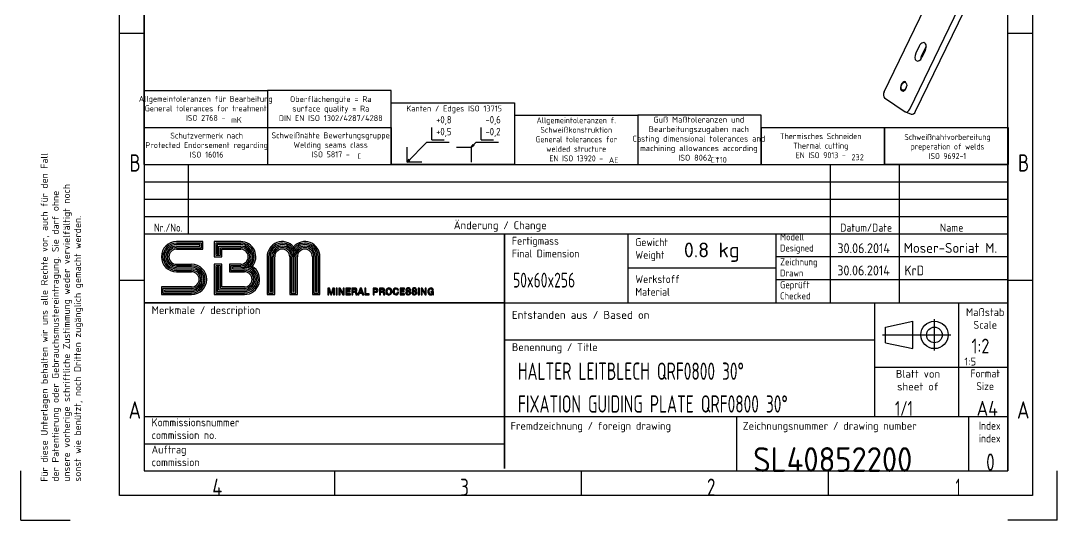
# Model space of a CAD drawing. Header units: millimetres. Extents: x 0 to 210, y 0 to 437.
# Drawn here: x 0 to 210, y 0 to 101.1 of the extents above; entities that cross this region are included whole.
import ezdxf
from ezdxf.lldxf.tags import DXFTag

# ---------------------------------------------------------------- set-up
doc = ezdxf.new("R2010")
doc.units = ezdxf.units.MM
doc.layers.add('1', color=7, linetype='CONTINUOUS', true_color=0xffffff)
doc.layers.add('256', color=7, linetype='CONTINUOUS', true_color=0xffffff)
doc.styles.add('iso-1', font='isocp.shx')
tags = doc.linetypes.add('DASHDOT', pattern=[70, 31, -13, 13, -13]).pattern_tags.tags
tags[10:11] = [DXFTag(74, 4), DXFTag(75, 0), DXFTag(340, '0'), DXFTag(46, 0.0), DXFTag(50, 0.0), DXFTag(44, 0.0), DXFTag(45, 0.0)]
tags[8:9] = [DXFTag(74, 4), DXFTag(75, 0), DXFTag(340, '0'), DXFTag(46, 0.0), DXFTag(50, 0.0), DXFTag(44, 0.0), DXFTag(45, 0.0)]
tags[6:7] = [DXFTag(74, 4), DXFTag(75, 0), DXFTag(340, '0'), DXFTag(46, 0.0), DXFTag(50, 0.0), DXFTag(44, 0.0), DXFTag(45, 0.0)]
tags[4:5] = [DXFTag(74, 4), DXFTag(75, 0), DXFTag(340, '0'), DXFTag(46, 0.0), DXFTag(50, 0.0), DXFTag(44, 0.0), DXFTag(45, 0.0)]

msp = doc.modelspace()

# ---------------------------------------------------------------- linework, layer by layer
at = {"layer": '1', "color": 4, "linetype": 'Continuous'}
for p, q in [((20, 5), (20, 292)), ((205, 292), (205, 5)), ((25.02, 87), (25.02, 79.5)), ((25.02, 87), (50.02, 87)), ((50.02, 87), (50.02, 79.5)), ((75.02, 87), (50.02, 87)), ((50.02, 87), (50.02, 79.5)), ((75.02, 79.5), (75.02, 87)), ((75.02, 72), (75.02, 84.5)), ((75.02, 84.5), (100.02, 84.5)), ((100.02, 84.5), (100.02, 72)), ((100.02, 82), (125.02, 82)), ((100.02, 82), (100.02, 72)), ((125.02, 82), (125.02, 72)), ((125.02, 82), (125.02, 72)), ((150.02, 82), (125.02, 82)), ((150.02, 72), (150.02, 82)), ((150.02, 79.5), (150.02, 82)), ((25.02, 79.5), (50.02, 79.5)), ((25.02, 79.5), (50.02, 79.5)), ((25.02, 79.5), (25.02, 72)), ((50.02, 79.5), (75.02, 79.5)), ((50.02, 79.5), (50.02, 72)), ((50.02, 79.5), (75.02, 79.5)), ((50.02, 79.5), (50.02, 72)), ((75.02, 79.5), (75.02, 72)), ((75.02, 79.5), (75.02, 79.5)), ((150.02, 79.5), (175.02, 79.5)), ((150.02, 79.5), (150.02, 72)), ((175.02, 79.5), (175.02, 72)), ((175.02, 72), (175.02, 79.5)), ((175.02, 79.5), (200.02, 79.5)), ((200.02, 79.5), (200.02, 72)), ((78.27, 72.5), (78.27, 75.5)), ((88.27, 75.5), (91.27, 75.5)), ((91.27, 75.5), (91.27, 72.5)), ((25, 72), (200, 72)), ((25, 72), (25, 10)), ((25.02, 72), (50.02, 72)), ((50.02, 72), (75.02, 72)), ((100.02, 72), (75.02, 72)), ((81.27, 72.5), (78.27, 72.5)), ((100.02, 72), (125.02, 72)), ((125.02, 72), (150.02, 72)), ((150.02, 72), (175.02, 72)), ((200.02, 72), (175.02, 72)), ((200, 72), (200, 10)), ((25, 58), (25, 44)), ((25, 58), (98, 58)), ((25, 58), (200, 58)), ((98, 44), (98, 58)), ((98, 58), (98, 10.5)), ((98, 58), (200, 58)), ((153, 58), (153, 44)), ((98, 44), (25, 44)), ((25, 44), (200, 44)), ((98, 44), (200, 44)), ((98, 10.5), (98, 44)), ((173, 44), (173, 21)), ((175.22, 39.08), (180.76, 40.27)), ((180.76, 34.73), (180.76, 40.27)), ((175.22, 35.92), (175.22, 39.08)), ((98, 36.5), (173, 36.5)), ((175.22, 35.92), (180.76, 34.73)), ((25, 21), (200, 21)), ((145, 21), (145, 10)), ((0, 0), (0, 10)), ((25, 10), (200, 10)), ((210, 0), (210, 10)), ((205, 5), (20, 5)), ((0, 0), (10, 0)), ((210, 0), (200, 0))]:
    msp.add_line(p, q, dxfattribs=at)
at = {"layer": '1', "color": 1, "linetype": 'Continuous'}
for p, q in [((25, 287), (25, 10)), ((25, 72), (25, 287)), ((200, 10), (200, 287)), ((25, 98.5), (20, 98.5)), ((205, 98.5), (200, 98.5)), ((83.27, 77), (83.27, 79.5)), ((93.27, 77), (93.27, 79.5)), ((78.27, 72.5), (82.27, 76.5)), ((82.27, 76.5), (86.77, 76.5)), ((83.27, 77), (85.77, 77)), ((91.27, 75.5), (92.27, 76.5)), ((91.27, 75.5), (91.67, 76.07)), ((91.27, 75.5), (91.84, 75.9)), ((91.67, 76.07), (91.84, 75.9)), ((92.27, 76.5), (96.77, 76.5)), ((93.27, 77), (95.77, 77)), ((34, 58), (34, 72)), ((78.27, 72.5), (78.67, 73.07)), ((78.27, 72.5), (78.84, 72.9)), ((78.67, 73.07), (78.84, 72.9)), ((164, 72), (164, 44)), ((178, 72), (178, 44)), ((25, 68.5), (200, 68.5)), ((25, 65), (200, 65)), ((25, 61.5), (200, 61.5)), ((123, 58), (123, 44)), ((36.92, 56.4), (31.56, 56.4)), ((36.61, 56.09), (31.56, 56.09)), ((36.31, 55.78), (31.56, 55.78)), ((31.56, 55.48), (36.31, 55.48)), ((31.56, 55.17), (36.61, 55.17)), ((31.56, 54.87), (36.92, 54.87)), ((36.31, 55.48), (36.31, 55.78)), ((36.61, 55.17), (36.61, 56.09)), ((36.92, 54.87), (36.92, 56.4)), ((44.57, 56.4), (39.21, 56.4)), ((39.21, 56.4), (39.21, 53.34)), ((39.52, 56.09), (39.52, 53.64)), ((44.57, 56.09), (39.52, 56.09)), ((39.83, 55.78), (39.83, 53.95)), ((44.57, 55.78), (39.83, 55.78)), ((40.13, 53.95), (40.13, 55.48)), ((40.13, 55.48), (44.57, 55.48)), ((40.44, 53.64), (40.44, 55.17)), ((40.44, 55.17), (44.57, 55.17)), ((40.74, 53.34), (40.74, 54.87)), ((40.74, 54.87), (44.57, 54.87)), ((55.28, 55.36), (55.28, 53.34)), ((39.21, 53.34), (40.74, 53.34)), ((39.52, 53.64), (40.44, 53.64)), ((39.83, 53.95), (40.13, 53.95)), ((49.92, 53.34), (49.92, 45.69)), ((50.23, 53.34), (50.23, 45.99)), ((50.54, 53.34), (50.54, 46.3)), ((50.84, 46.3), (50.84, 53.34)), ((51.15, 45.99), (51.15, 53.34)), ((51.45, 45.69), (51.45, 53.34)), ((54.51, 53.34), (54.51, 45.69)), ((54.82, 53.34), (54.82, 45.99)), ((55.13, 53.34), (55.13, 46.3)), ((55.43, 46.3), (55.43, 53.34)), ((55.74, 45.99), (55.74, 53.34)), ((56.04, 45.69), (56.04, 53.34)), ((59.1, 53.34), (59.1, 45.69)), ((59.41, 53.34), (59.41, 45.99)), ((59.72, 53.34), (59.72, 46.3)), ((60.02, 46.3), (60.02, 53.34)), ((60.33, 45.99), (60.33, 53.34)), ((60.63, 45.69), (60.63, 53.34)), ((153, 53.37), (200, 53.37)), ((31.56, 51.81), (34.62, 51.81)), ((34.62, 51.5), (31.56, 51.5)), ((34.62, 51.19), (31.56, 51.19)), ((31.56, 50.89), (34.62, 50.89)), ((31.56, 50.58), (34.62, 50.58)), ((40.74, 51.81), (39.21, 51.81)), ((39.21, 51.81), (39.21, 45.69)), ((40.44, 51.5), (39.52, 51.5)), ((39.52, 51.5), (39.52, 45.99)), ((40.13, 51.19), (39.83, 51.19)), ((39.83, 51.19), (39.83, 46.3)), ((40.13, 46.6), (40.13, 51.19)), ((40.44, 46.91), (40.44, 51.5)), ((40.74, 47.22), (40.74, 51.81)), ((44.57, 51.81), (42.27, 51.81)), ((42.27, 51.81), (42.27, 50.28)), ((44.57, 51.5), (42.58, 51.5)), ((42.58, 51.5), (42.58, 50.58)), ((42.58, 50.58), (45.33, 50.58)), ((44.57, 51.19), (42.89, 51.19)), ((42.89, 51.19), (42.89, 50.89)), ((42.89, 50.89), (45.33, 50.89)), ((46.91, 51.37), (44.95, 51.04)), ((153, 51), (123, 51)), ((25, 48.5), (20, 48.5)), ((31.56, 50.28), (34.62, 50.28)), ((42.27, 50.28), (45.33, 50.28)), ((153, 48.74), (200, 48.74)), ((205, 48.5), (200, 48.5)), ((34.62, 47.22), (28.5, 47.22)), ((28.5, 47.22), (28.5, 45.69)), ((34.62, 46.91), (28.81, 46.91)), ((28.81, 46.91), (28.81, 45.99)), ((34.62, 46.6), (29.12, 46.6)), ((29.12, 46.6), (29.12, 46.3)), ((29.12, 46.3), (34.62, 46.3)), ((39.83, 46.3), (45.33, 46.3)), ((45.33, 46.6), (40.13, 46.6)), ((45.33, 46.91), (40.44, 46.91)), ((45.33, 47.22), (40.74, 47.22)), ((50.54, 46.3), (50.84, 46.3)), ((55.13, 46.3), (55.43, 46.3)), ((59.72, 46.3), (60.02, 46.3)), ((28.5, 45.69), (34.62, 45.69)), ((28.81, 45.99), (34.62, 45.99)), ((39.21, 45.69), (45.33, 45.69)), ((39.52, 45.99), (45.33, 45.99)), ((49.92, 45.69), (51.45, 45.69)), ((50.23, 45.99), (51.15, 45.99)), ((54.51, 45.69), (56.04, 45.69)), ((54.82, 45.99), (55.74, 45.99)), ((59.1, 45.69), (60.63, 45.69)), ((59.41, 45.99), (60.33, 45.99)), ((190, 44), (190, 21)), ((173, 31), (200, 31)), ((192, 21), (192, 10)), ((25, 15.5), (98, 15.5)), ((25, 10), (200, 10)), ((63.56, 10), (63.56, 5)), ((113.56, 10), (113.56, 5)), ((163.56, 10), (163.56, 5))]:
    msp.add_line(p, q, dxfattribs=at)
at = {"layer": '1', "color": 6, "linetype": 'Continuous'}
for p, q in [((62.54, 46.97), (62.21, 46.97)), ((62.21, 46.97), (62.21, 45.63)), ((62.33, 45.69), (62.33, 46.9)), ((62.33, 46.9), (62.46, 46.9)), ((62.44, 45.63), (62.44, 46.66)), ((62.44, 46.66), (62.8, 45.63)), ((62.46, 46.9), (62.87, 45.69)), ((62.9, 45.92), (62.54, 46.97)), ((63.24, 46.97), (62.9, 45.92)), ((62.92, 45.69), (63.33, 46.9)), ((62.99, 45.63), (63.35, 46.66)), ((63.56, 46.97), (63.24, 46.97)), ((63.33, 46.9), (63.45, 46.9)), ((63.35, 46.66), (63.35, 45.63)), ((63.45, 46.9), (63.45, 45.69)), ((63.56, 45.63), (63.56, 46.97)), ((63.9, 46.97), (63.9, 45.63)), ((64.13, 46.97), (63.9, 46.97)), ((64.02, 45.69), (64.02, 46.9)), ((64.13, 45.63), (64.13, 46.97)), ((64.71, 46.97), (64.48, 46.97)), ((64.48, 46.97), (64.48, 45.63)), ((64.58, 45.69), (64.58, 46.9)), ((64.58, 46.9), (64.63, 46.9)), ((64.63, 46.9), (65.36, 45.69)), ((64.69, 45.63), (64.69, 46.61)), ((64.69, 46.61), (65.28, 45.63)), ((65.3, 45.97), (64.71, 46.97)), ((65.52, 46.97), (65.3, 46.97)), ((65.3, 46.97), (65.3, 45.97)), ((65.41, 45.69), (65.41, 46.9)), ((65.52, 45.63), (65.52, 46.97)), ((66.79, 46.97), (65.86, 46.97)), ((65.86, 46.97), (65.86, 45.63)), ((66.73, 46.87), (65.98, 46.87)), ((65.98, 46.87), (65.98, 45.73)), ((65.98, 46.31), (66.67, 46.31)), ((66.09, 46.41), (66.09, 46.77)), ((66.09, 46.77), (66.79, 46.77)), ((66.74, 46.41), (66.09, 46.41)), ((66.09, 45.83), (66.09, 46.22)), ((66.09, 46.22), (66.74, 46.22)), ((66.74, 46.22), (66.74, 46.41)), ((66.79, 46.77), (66.79, 46.97)), ((67.69, 46.97), (67.07, 46.97)), ((67.07, 46.97), (67.07, 45.63)), ((67.18, 46.87), (67.69, 46.87)), ((67.18, 46.87), (67.18, 45.73)), ((67.78, 46.26), (67.18, 46.26)), ((67.3, 46.78), (67.66, 46.78)), ((67.3, 46.35), (67.3, 46.78)), ((67.68, 46.35), (67.3, 46.35)), ((67.7, 46.35), (67.68, 46.35)), ((67.74, 46.97), (67.69, 46.97)), ((67.92, 46.26), (67.91, 46.26)), ((68.77, 46.97), (68.27, 45.63)), ((68.42, 45.73), (68.83, 46.87)), ((68.68, 46.16), (68.88, 46.73)), ((69.01, 46.97), (68.77, 46.97)), ((68.83, 46.87), (68.94, 46.87)), ((68.88, 46.73), (69.09, 46.16)), ((68.94, 46.87), (69.36, 45.73)), ((69.51, 45.63), (69.01, 46.97)), ((69.93, 46.97), (69.7, 46.97)), ((69.7, 46.97), (69.7, 45.63)), ((69.81, 46.87), (69.81, 45.73)), ((69.93, 45.83), (69.93, 46.97)), ((71.96, 46.97), (71.39, 46.97)), ((71.39, 46.97), (71.39, 45.63)), ((71.5, 46.87), (71.5, 45.73)), ((71.5, 46.87), (72.01, 46.87)), ((72.01, 46.26), (71.5, 46.26)), ((71.62, 46.33), (71.62, 46.78)), ((71.62, 46.78), (71.95, 46.78)), ((71.95, 46.33), (71.62, 46.33)), ((71.97, 46.33), (71.95, 46.33)), ((72.03, 46.97), (71.96, 46.97)), ((73.28, 46.97), (72.67, 46.97)), ((72.67, 46.97), (72.67, 45.63)), ((72.78, 46.87), (72.78, 45.73)), ((72.78, 46.87), (73.28, 46.87)), ((73.38, 46.26), (72.78, 46.26)), ((72.89, 46.78), (73.26, 46.78)), ((72.89, 46.35), (72.89, 46.78)), ((73.27, 46.35), (72.89, 46.35)), ((73.3, 46.35), (73.27, 46.35)), ((73.34, 46.97), (73.28, 46.97)), ((73.52, 46.26), (73.51, 46.26)), ((76.33, 46.57), (76.34, 46.54)), ((76.34, 46.54), (76.56, 46.54)), ((77.77, 46.97), (76.84, 46.97)), ((76.84, 46.97), (76.84, 45.63)), ((77.71, 46.87), (76.95, 46.87)), ((76.95, 46.87), (76.95, 45.73)), ((76.95, 46.31), (77.65, 46.31)), ((77.07, 46.41), (77.07, 46.77)), ((77.07, 46.77), (77.77, 46.77)), ((77.71, 46.41), (77.07, 46.41)), ((77.07, 45.83), (77.07, 46.22)), ((77.07, 46.22), (77.71, 46.22)), ((77.71, 46.22), (77.71, 46.41)), ((77.77, 46.77), (77.77, 46.97)), ((78.77, 46.6), (78.78, 46.57)), ((78.78, 46.57), (79, 46.57)), ((78.87, 46.68), (78.87, 46.68)), ((80.02, 46.6), (80.02, 46.57)), ((80.02, 46.57), (80.24, 46.57)), ((80.11, 46.68), (80.11, 46.68)), ((80.77, 46.97), (80.55, 46.97)), ((80.55, 46.97), (80.55, 45.63)), ((80.66, 45.69), (80.66, 46.9)), ((80.77, 45.63), (80.77, 46.97)), ((81.35, 46.97), (81.12, 46.97)), ((81.12, 46.97), (81.12, 45.63)), ((81.22, 45.69), (81.22, 46.9)), ((81.22, 46.9), (81.27, 46.9)), ((81.27, 46.9), (82, 45.69)), ((81.33, 46.61), (81.92, 45.63)), ((81.33, 45.63), (81.33, 46.61)), ((81.94, 45.97), (81.35, 46.97)), ((82.16, 46.97), (81.94, 46.97)), ((81.94, 46.97), (81.94, 45.97)), ((82.05, 45.69), (82.05, 46.9)), ((82.16, 45.63), (82.16, 46.97)), ((83.63, 46.33), (83.09, 46.33)), ((83.09, 46.33), (83.09, 46.15)), ((83.52, 46.22), (83.2, 46.22)), ((83.39, 46.57), (83.4, 46.54)), ((83.4, 46.54), (83.62, 46.54)), ((83.52, 46.02), (83.52, 46.22)), ((83.63, 45.63), (83.63, 46.33)), ((62.21, 45.63), (62.44, 45.63)), ((62.8, 45.63), (62.99, 45.63)), ((62.87, 45.69), (62.92, 45.69)), ((63.35, 45.63), (63.56, 45.63)), ((63.9, 45.63), (64.13, 45.63)), ((64.48, 45.63), (64.69, 45.63)), ((65.28, 45.63), (65.52, 45.63)), ((65.36, 45.69), (65.41, 45.69)), ((65.86, 45.63), (66.8, 45.63)), ((65.98, 45.73), (66.73, 45.73)), ((66.8, 45.83), (66.09, 45.83)), ((66.8, 45.63), (66.8, 45.83)), ((67.07, 45.63), (67.3, 45.63)), ((67.3, 45.63), (67.3, 46.17)), ((67.3, 46.17), (67.63, 46.17)), ((67.92, 45.64), (67.92, 45.63)), ((67.92, 45.63), (68.17, 45.63)), ((68.27, 45.63), (68.5, 45.63)), ((68.5, 45.63), (68.63, 45.98)), ((68.55, 46.07), (69.23, 46.07)), ((68.63, 45.98), (69.14, 45.98)), ((69.09, 46.16), (68.68, 46.16)), ((69.14, 45.98), (69.27, 45.63)), ((69.27, 45.63), (69.51, 45.63)), ((69.7, 45.63), (70.59, 45.63)), ((69.81, 45.73), (70.47, 45.73)), ((70.59, 45.83), (69.93, 45.83)), ((70.59, 45.63), (70.59, 45.83)), ((71.39, 45.63), (71.62, 45.63)), ((71.62, 45.63), (71.62, 46.14)), ((71.62, 46.14), (71.96, 46.14)), ((72.67, 45.63), (72.89, 45.63)), ((72.89, 45.63), (72.89, 46.17)), ((72.89, 46.17), (73.23, 46.17)), ((73.51, 45.64), (73.52, 45.63)), ((73.52, 45.63), (73.76, 45.63)), ((76.56, 46.14), (76.35, 46.14)), ((76.56, 46.08), (76.56, 46.14)), ((76.84, 45.63), (77.78, 45.63)), ((76.95, 45.73), (77.71, 45.73)), ((77.78, 45.83), (77.07, 45.83)), ((77.78, 45.63), (77.78, 45.83)), ((78.21, 46.07), (77.98, 46.07)), ((78.21, 46.04), (78.21, 46.07)), ((79.45, 46.07), (79.23, 46.07)), ((79.45, 46.04), (79.45, 46.07)), ((80.55, 45.63), (80.77, 45.63)), ((81.12, 45.63), (81.33, 45.63)), ((81.92, 45.63), (82.16, 45.63)), ((82, 45.69), (82.05, 45.69)), ((83.09, 46.15), (83.43, 46.15)), ((83.43, 45.76), (83.46, 45.78)), ((83.46, 45.78), (83.49, 45.63)), ((83.49, 45.63), (83.63, 45.63)), ((83.52, 46.02), (83.55, 45.7))]:
    msp.add_line(p, q, dxfattribs=at)
at = {"layer": '1', "color": 1, "linetype": 'DASHDOT'}
for p, q in [((185.11, 34.38), (185.11, 40.73)), ((174.57, 37.5), (188.43, 37.5))]:
    msp.add_line(p, q, dxfattribs=at)
at = {"layer": '1', "color": 4, "linetype": 'Continuous'}
for radius in [2.77, 1.58]:
    msp.add_circle((185.11, 37.5), radius, dxfattribs=at)
at = {"layer": '1', "color": 1, "linetype": 'Continuous'}
for centre, radius, start, end in [((31.56, 53.34), 3.06, 90, 270), ((31.56, 53.34), 2.75, 90, 270), ((31.56, 53.34), 2.45, 90, 270), ((31.56, 53.34), 2.14, 90, 270), ((31.56, 53.34), 1.84, 90, 270), ((31.56, 53.34), 1.53, 90, 270), ((44.57, 53.34), 3.06, 319.9677, 90), ((44.57, 53.34), 2.75, 311.8088, 90), ((44.57, 53.34), 2.45, 297.5778, 90), ((44.57, 53.34), 2.14, 270, 90), ((44.57, 53.34), 1.84, 270, 90), ((44.57, 53.34), 1.53, 270, 90), ((52.98, 53.34), 3.06, 41.4096, 180), ((52.98, 53.34), 2.75, 33.5573, 180), ((52.98, 53.34), 2.45, 20.3641, 180), ((52.98, 53.34), 2.14, 360, 180), ((52.98, 53.34), 1.84, 360, 180), ((52.98, 53.34), 1.53, 360, 180), ((57.57, 53.34), 3.06, 360, 138.5904), ((57.57, 53.34), 2.75, 360, 146.4427), ((57.57, 53.34), 2.45, 360, 159.6359), ((57.57, 53.34), 2.14, 360, 180), ((57.57, 53.34), 1.84, 360, 180), ((57.57, 53.34), 1.53, 360, 180), ((34.62, 48.75), 3.06, 270, 90), ((34.62, 48.75), 2.75, 270, 90), ((34.62, 48.75), 2.45, 270, 90), ((34.62, 48.75), 2.14, 270, 90), ((34.62, 48.75), 1.84, 270, 90), ((45.33, 48.75), 3.06, 270, 58.957), ((45.33, 48.75), 2.75, 270, 67.1158), ((45.33, 48.75), 2.45, 270, 81.3468), ((45.33, 48.75), 2.14, 270, 90), ((45.33, 48.75), 1.84, 270, 90), ((34.62, 48.75), 1.53, 270, 90), ((45.33, 48.75), 1.53, 270, 90)]:
    msp.add_arc(centre, radius, start, end, dxfattribs=at)
at = {"layer": '1', "color": 6, "linetype": 'Continuous'}
for centre, radius, start, end in [((67.67, 46.56), 0.223, 4.9005, 90.4567), ((67.69, 46.57), 0.302, 270, 90), ((67.69, 46.56), 0.204, 274.1582, 4.9004), ((67.7, 46.27), 0.703, 82.5347, 86.7103), ((67.74, 46), 0.271, 352.0688, 79.5068), ((67.71, 46.38), 0.589, 77.5536, 82.5346), ((67.73, 46.43), 0.531, 72.0229, 77.5537), ((67.77, 46.56), 0.399, 64.6564, 72.0228), ((67.82, 46.53), 0.283, 288.5643, 298.953), ((67.88, 46.07), 0.196, 64.419, 75.6506), ((67.79, 46.6), 0.356, 56.4087, 64.6564), ((67.81, 46.56), 0.314, 298.9529, 308.3029), ((67.87, 46.05), 0.219, 54.3456, 64.4191), ((67.81, 46.64), 0.311, 46.9821, 56.4087), ((67.87, 46.06), 0.213, 46.4532, 54.3455), ((67.81, 46.55), 0.301, 308.3029, 318.0437), ((67.83, 46.65), 0.289, 36.8309, 46.9821), ((67.84, 46.03), 0.25, 39.7233, 46.4532), ((67.81, 46.55), 0.308, 318.0437, 327.5706), ((67.82, 46.65), 0.292, 26.7823, 36.8309), ((67.8, 46.56), 0.313, 327.5705, 336.9566), ((67.79, 46.64), 0.326, 17.7788, 26.7823), ((67.76, 46.58), 0.364, 336.9566, 345.0196), ((67.74, 46.62), 0.387, 10.1778, 17.7788), ((67.73, 46.58), 0.396, 345.0196, 352.4285), ((67.68, 46.61), 0.448, 3.6236, 10.1779), ((67.57, 46.6), 0.556, 358.3458, 3.6236), ((67.63, 46.6), 0.496, 352.4286, 358.3457), ((71.95, 46.55), 0.225, 2.4637, 90.4159), ((71.96, 46.57), 0.43, 269.7026, 355.3612), ((71.95, 46.55), 0.223, 273.9666, 2.4637), ((72.01, 46.57), 0.302, 270, 90), ((72, 46.57), 0.399, 355.3611, 85.251), ((73.26, 46.56), 0.223, 4.9005, 90.4567), ((73.28, 46.57), 0.302, 270, 90), ((73.28, 46.56), 0.204, 274.1582, 4.9004), ((73.3, 46.27), 0.703, 82.5347, 86.7103), ((73.33, 46), 0.271, 352.0688, 79.5068), ((73.31, 46.38), 0.589, 77.5536, 82.5346), ((73.32, 46.43), 0.531, 72.0228, 77.5537), ((73.36, 46.56), 0.399, 64.6563, 72.0228), ((73.42, 46.53), 0.283, 288.5643, 298.953), ((73.47, 46.07), 0.196, 64.4191, 75.6506), ((73.38, 46.6), 0.356, 56.4087, 64.6564), ((73.4, 46.56), 0.314, 298.953, 308.3029), ((73.46, 46.05), 0.219, 54.3456, 64.4191), ((73.41, 46.64), 0.311, 46.9822, 56.4087), ((73.46, 46.06), 0.213, 46.4532, 54.3457), ((73.41, 46.55), 0.301, 308.3029, 318.0438), ((73.44, 46.03), 0.25, 39.7235, 46.4532), ((73.42, 46.65), 0.289, 36.8309, 46.9822), ((73.4, 46.55), 0.308, 318.0437, 327.5706), ((73.42, 46.65), 0.292, 26.7823, 36.8309), ((73.4, 46.56), 0.313, 327.5705, 336.9566), ((73.39, 46.64), 0.326, 17.7788, 26.7823), ((73.35, 46.58), 0.364, 336.9566, 345.0196), ((73.33, 46.62), 0.387, 10.1778, 17.7788), ((73.27, 46.61), 0.448, 3.6236, 10.1779), ((73.32, 46.58), 0.396, 345.0196, 352.4285), ((73.16, 46.6), 0.556, 358.3458, 3.6236), ((73.22, 46.6), 0.496, 352.4285, 358.3457), ((74.78, 46.29), 0.838, 150.5666, 195.605), ((74.57, 46.41), 0.592, 90.0226, 150.5666), ((74.81, 46.32), 0.743, 157.6114, 222.728), ((74.59, 46.42), 0.504, 125.2211, 157.6114), ((74.81, 46.32), 0.631, 157.6113, 222.7277), ((74.59, 46.42), 0.392, 125.2202, 157.6114), ((74.57, 46.45), 0.467, 89.7035, 125.2211), ((74.57, 46.45), 0.355, 89.6065, 125.2202), ((74.57, 46.37), 0.637, 14.2247, 90.2914), ((74.57, 46.39), 0.52, 14.231, 90.3245), ((74.57, 46.39), 0.408, 14.2313, 90.4103), ((74.31, 46.33), 0.679, 323.7928, 14.2313), ((74.31, 46.33), 0.791, 323.7928, 14.231), ((74.41, 46.32), 0.804, 316.5572, 14.2247), ((76.29, 46.3), 0.891, 157.3651, 189.9134), ((76.01, 46.41), 0.588, 109.6552, 157.3651), ((76.29, 46.3), 0.779, 157.3651, 189.9135), ((76.01, 46.41), 0.476, 117.5459, 157.3651), ((76.22, 46.27), 0.597, 132.3335, 212.7225), ((76.03, 46.48), 0.429, 39.622, 123.6906), ((76.02, 46.39), 0.618, 62.6237, 109.6551), ((76.03, 46.48), 0.317, 16.6501, 132.3335), ((76.08, 46.51), 0.482, 4.2744, 62.6237), ((76.08, 46.51), 0.37, 23.5901, 41.6694), ((78.4, 46.6), 0.376, 140.5304, 182.8947), ((78.35, 46.6), 0.32, 182.8947, 231.8301), ((78.52, 46.5), 0.533, 74.0878, 140.5304), ((78.4, 46.6), 0.264, 140.5312, 182.8935), ((78.35, 46.6), 0.208, 182.8935, 231.8301), ((78.56, 46.87), 0.673, 231.8301, 272.2121), ((78.52, 46.5), 0.421, 74.0887, 140.5312), ((78.56, 46.87), 0.561, 231.8301, 272.2121), ((78.4, 46.64), 0.146, 139.3336, 258.462), ((78.5, 46.54), 0.288, 75.3888, 139.3336), ((77.96, 44.52), 2.01, 64.3973, 78.462), ((78.51, 46.56), 0.269, 7.9316, 75.3888), ((78.6, 45.99), 0.326, 353.9423, 92.2121), ((78.6, 45.99), 0.214, 353.9394, 92.2123), ((78.54, 46.57), 0.347, 18.3302, 74.0887), ((78.54, 46.57), 0.459, 359.6607, 74.0878), ((78.69, 46.03), 0.337, 338.4922, 64.3973), ((78.51, 46.56), 0.381, 17.8717, 27.554), ((79.64, 46.6), 0.376, 140.5304, 182.8947), ((79.59, 46.6), 0.32, 182.8947, 231.8301), ((79.76, 46.5), 0.533, 74.0878, 140.5304), ((79.64, 46.6), 0.264, 140.5312, 182.8935), ((79.59, 46.6), 0.208, 182.8935, 231.8301), ((79.81, 46.87), 0.673, 231.8301, 272.2121), ((79.76, 46.5), 0.421, 74.0887, 140.5312), ((79.81, 46.87), 0.561, 231.8301, 272.2121), ((79.64, 46.64), 0.146, 139.3336, 258.462), ((79.75, 46.54), 0.288, 75.3888, 139.3336), ((79.21, 44.52), 2.01, 64.3973, 78.462), ((79.75, 46.56), 0.269, 7.9316, 75.3888), ((79.84, 45.99), 0.326, 353.9423, 92.2121), ((79.84, 45.99), 0.214, 353.9394, 92.2123), ((79.78, 46.57), 0.347, 18.3302, 74.0887), ((79.78, 46.57), 0.459, 359.6607, 74.0878), ((79.93, 46.03), 0.337, 338.4922, 64.3973), ((79.75, 46.56), 0.381, 17.8717, 27.554), ((83.26, 46.31), 0.808, 155.4406, 224.1625), ((83.1, 46.38), 0.632, 85.9212, 155.4406), ((83.39, 46.34), 0.83, 170.7968, 192.1128), ((83.1, 46.39), 0.543, 127.4943, 171.5677), ((83.56, 46.32), 0.892, 171.5672, 193.7068), ((83.1, 46.39), 0.431, 127.4967, 171.5672), ((83.08, 46.42), 0.5, 76.2204, 127.4943), ((83.08, 46.42), 0.388, 76.22, 127.4967), ((83.1, 46.49), 0.524, 6.0793, 85.9211), ((83.1, 46.5), 0.304, 13.2973, 76.22), ((83.1, 46.5), 0.416, 21.3234, 76.2204), ((67.64, 45.7), 0.471, 85.2101, 90.5249), ((67.65, 45.82), 0.352, 78.0994, 85.2101), ((67.67, 45.92), 0.255, 71.2107, 78.0994), ((67.68, 45.97), 0.203, 62.6007, 71.2108), ((67.7, 45.99), 0.17, 52.3105, 62.6006), ((67.7, 46), 0.16, 41.3626, 52.3103), ((67.69, 45.99), 0.176, 31.4066, 41.3626), ((67.66, 45.97), 0.218, 23.36, 31.4065), ((67.61, 45.95), 0.266, 16.7661, 23.3601), ((67.5, 45.92), 0.384, 12.2018, 16.766), ((67.4, 45.9), 0.483, 8.5735, 12.2017), ((67.22, 45.87), 0.666, 5.9448, 8.5735), ((67.09, 45.86), 0.803, 3.7631, 5.9448), ((66.7, 45.83), 1.19, 2.2919, 3.7631), ((66.83, 45.84), 1.06, 0.6338, 2.2919), ((63.07, 45.79), 4.82, 0.2701, 0.6337), ((73.3, 45.84), 5.41, 180.2701, 180.5936), ((68.56, 45.79), 0.675, 180.5936, 183.1866), ((68.44, 45.79), 0.549, 183.1865, 186.3788), ((68.22, 45.76), 0.332, 186.3788, 191.6496), ((68.19, 45.76), 0.301, 191.6496, 197.4718), ((68.09, 45.72), 0.191, 197.4719, 206.6163), ((68.69, 45.86), 0.69, 172.0688, 191.5702), ((67.86, 46.04), 0.227, 32.2959, 39.7234), ((67.83, 46.02), 0.269, 26.0298, 32.2959), ((67.82, 46.02), 0.277, 19.9457, 26.0298), ((67.76, 45.99), 0.344, 15.051, 19.9456), ((67.77, 46), 0.333, 9.996, 15.051), ((67.64, 45.98), 0.458, 6.3205, 9.996), ((67.71, 45.98), 0.387, 1.9688, 6.3205), ((67, 45.96), 1.1, 0.4395, 1.9687), ((70.82, 45.99), 2.72, 180.4395, 181.0586), ((69.32, 45.96), 1.22, 181.0585, 182.4419), ((69.52, 45.97), 1.42, 182.4419, 183.6307), ((69.28, 45.95), 1.17, 183.6307, 185.0653), ((69.18, 45.94), 1.08, 185.0652, 186.6298), ((69.06, 45.93), 0.96, 186.6298, 188.383), ((69.02, 45.93), 0.921, 188.383, 190.2103), ((68.69, 45.86), 0.578, 190.2103, 193.1248), ((68.69, 45.87), 0.579, 193.1248, 196.033), ((68.45, 45.8), 0.329, 196.0329, 201.1556), ((68.4, 45.78), 0.276, 201.1555, 207.2534), ((68.3, 45.73), 0.165, 207.2533, 217.4618), ((73.23, 45.75), 0.421, 76.0563, 90.5248), ((73.29, 46), 0.171, 41.3628, 76.0565), ((73.22, 45.94), 0.263, 348.4073, 41.3628), ((73.85, 45.81), 0.378, 168.4074, 206.6162), ((74.28, 45.86), 0.69, 172.0688, 191.5702), ((73.46, 46.04), 0.227, 32.2959, 39.7234), ((73.42, 46.02), 0.269, 26.0299, 32.2959), ((73.41, 46.02), 0.277, 19.9455, 26.0299), ((73.35, 45.99), 0.344, 15.051, 19.9456), ((73.36, 46), 0.333, 9.996, 15.051), ((73.24, 45.98), 0.458, 6.3205, 9.996), ((73.31, 45.98), 0.387, 1.9688, 6.3205), ((72.6, 45.96), 1.1, 0.4395, 1.9687), ((76.42, 45.99), 2.72, 180.4395, 181.0586), ((74.91, 45.96), 1.22, 181.0585, 182.4419), ((75.11, 45.97), 1.42, 182.4419, 183.6307), ((74.87, 45.95), 1.17, 183.6307, 185.0653), ((74.77, 45.94), 1.08, 185.0652, 186.6298), ((74.66, 45.93), 0.96, 186.6298, 188.383), ((74.62, 45.93), 0.921, 188.383, 190.2103), ((74.28, 45.86), 0.578, 190.2103, 193.1248), ((74.28, 45.87), 0.579, 193.1248, 196.033), ((74.04, 45.8), 0.329, 196.0329, 201.1556), ((73.99, 45.78), 0.276, 201.1555, 207.2534), ((73.9, 45.73), 0.165, 207.2533, 217.4616), ((74.6, 46.24), 0.65, 195.605, 252.9016), ((74.59, 46.12), 0.444, 222.728, 323.7928), ((74.59, 46.12), 0.332, 222.7277, 323.7929), ((74.58, 46.16), 0.572, 252.9015, 316.5572), ((76.04, 46.26), 0.64, 189.9134, 266.1154), ((76.04, 46.26), 0.528, 189.9135, 266.1151), ((75.99, 46.12), 0.325, 212.7226, 287.839), ((76.03, 46.14), 0.528, 266.1154, 353.2321), ((76.03, 46.14), 0.416, 266.1151, 350.3371), ((75.97, 46.18), 0.383, 287.8391, 353.9642), ((78.43, 46.07), 0.445, 179.7744, 233.7625), ((78.46, 46.06), 0.368, 195.0544, 229.8955), ((78.53, 46.21), 0.621, 233.7625, 273.8759), ((78.46, 46.06), 0.256, 184.8878, 229.8957), ((78.51, 46.12), 0.444, 229.8955, 265.3328), ((78.51, 46.12), 0.332, 229.8958, 265.3323), ((78.52, 46.26), 0.589, 265.3328, 291.1955), ((78.52, 46.26), 0.477, 265.3324, 291.1952), ((78.54, 46.09), 0.496, 273.8759, 338.4921), ((78.63, 45.98), 0.179, 291.1953, 353.9395), ((78.63, 45.98), 0.291, 291.1955, 353.9423), ((78.69, 46.03), 0.225, 16.9878, 35.4845), ((79.67, 46.07), 0.445, 179.7744, 233.7625), ((79.71, 46.06), 0.368, 195.0544, 229.8955), ((79.77, 46.21), 0.621, 233.7625, 273.8759), ((79.71, 46.06), 0.256, 184.8878, 229.8957), ((79.75, 46.12), 0.444, 229.8955, 265.3328), ((79.75, 46.12), 0.332, 229.8958, 265.3323), ((79.77, 46.26), 0.589, 265.3328, 291.1955), ((79.77, 46.26), 0.477, 265.3324, 291.1952), ((79.78, 46.09), 0.496, 273.8759, 338.4921), ((79.87, 45.98), 0.179, 291.1953, 353.9395), ((79.87, 45.98), 0.291, 291.1955, 353.9423), ((79.93, 46.03), 0.225, 16.9878, 35.4845), ((83.26, 46.31), 0.696, 192.1128, 224.1624), ((83.05, 46.11), 0.52, 224.1626, 317.6673), ((83.08, 46.2), 0.392, 193.7069, 272.9233), ((83.05, 46.11), 0.408, 224.1624, 238.7266), ((83.08, 46.2), 0.504, 241.8497, 272.9237), ((83.08, 46.17), 0.357, 272.9233, 357.5344), ((83.08, 46.17), 0.469, 272.9237, 342.0215)]:
    msp.add_arc(centre, radius, start, end, dxfattribs=at)
at = {"layer": '256', "color": 7, "linetype": 'Continuous'}
for p, q in [((174.94, 86.73), (188.27, 114.2)), ((180.12, 83.22), (193.46, 110.7)), ((181.3, 82.77), (194.63, 110.25)), ((182.03, 95.94), (181.33, 94.51)), ((183.21, 95.49), (182.51, 94.06)), ((183.27, 95.1), (182.58, 93.67)), ((175.02, 85.48), (179.17, 82.68)), ((179.25, 82.64), (180.43, 82.19))]:
    msp.add_line(p, q, dxfattribs=at)
for centre, major_axis, start_param, end_param in [((182.65, 95.52), (-0.43, -1.12), 1.426678, 4.568271), ((181.96, 94.09), (-0.43, -1.12), 4.568271, 7.709863), ((183.83, 95.07), (-0.43, -1.12), 4.164478, 4.568271), ((183.13, 93.64), (-0.43, -1.12), 4.568271, 5.260305), ((178.92, 87.83), (-0.355, -0.935), 3.109248, 7.821637), ((175.46, 86.38), (-0.355, -0.935), 4.568271, 6.139067), ((179.61, 83.57), (-0.355, -0.935), 6.139067, 7.709863), ((180.78, 83.12), (0.355, 0.935), 3.141595, 4.568271)]:
    msp.add_ellipse(centre, major_axis=major_axis, ratio=0.615517, start_param=start_param, end_param=end_param, dxfattribs=at)
msp.add_ellipse((178.92, 87.83), major_axis=(0.302, 0.795), ratio=0.615517, dxfattribs=at)

# ---------------------------------------------------------------- texts
at = {"layer": '1', "color": 1, "linetype": 'Continuous', "line_spacing_factor": 0.963855, "style": 'iso-1'}
for s, insert, char_height, attachment_point in [('\\W00.886;Allgemeintoleranzen für Bearbeitung\\PGeneral tolerances for treatment\\PISO 2768 - ', (37.48, 80.83), 1.2, 8), ('\\W01.091;Oberflächengüte = Ra\\Psurface quality = Ra\\PDIN EN ISO 1302/4287/4288 ', (62.82, 80.79), 1.2, 8), ('\\W00.937;Kanten / Edges ISO 13715 ', (87.82, 82.38), 1.2, 8), ('\\W00.865;Allgemeintoleranzen f.\\PSchweißkonstruktion\\PGeneral tolerances for\\Pwelded structure\\PEN ISO 13920 - ', (112.55, 72.64), 1.2, 8), ('\\W00.925;Guß Maßtoleranzen und\\PBearbeitungszugaben nach\\PCasting dimensional tolerances and\\Pmachining allowances according\\PISO 8062 -       ', (137.39, 72.78), 1.2, 8), ('\\W00.890;Schutzvermerk nach\\PProtected Endorsement regarding\\PISO 16016 ', (37.67, 73.4), 1.2, 8), ('\\W00.881;Schweißnähte Bewertungsgruppe\\PWelding seams class\\PISO 5817 - ', (62.79, 73.45), 1.2, 8), ('\\W00.869;Thermisches Schneiden\\PThermal cutting\\PEN ISO 9013 - ', (162.08, 73.28), 1.2, 8), ('\\W00.850;Schweißnahtvorbereitung\\Ppreperation of welds\\PISO 9692-1 ', (187.75, 73.11), 1.2, 8), ('\\W00.841;B ', (22.05, 70.57), 3.5, 7), ('\\W00.841;B ', (202.05, 70.57), 3.5, 7), ('\\W00.926;Nr./No. ', (29.9, 58.42), 1.6, 8), ('\\W01.074;Änderung / Change ', (97.15, 58.42), 1.6, 8), ('\\W01.008;Datum/Date ', (171.28, 58.42), 1.6, 8), ('\\W01.028;Name ', (186.22, 58.42), 1.6, 7), ('\\W01.000;Fertigmass\\PFinal Dimension ', (99.52, 53.19), 1.6, 7), ('\\W00.990;Gewicht\\PWeight ', (124.52, 52.44), 1.6, 7), ('\\W00.980;Modell\\PDesigned ', (153.85, 53.97), 1.4, 7), ('\\W00.992;Zeichnung\\PDrawn ', (153.85, 49.34), 1.4, 7), ('\\W00.985;Werkstoff\\PMaterial ', (124.52, 45.44), 1.6, 7), ('\\W00.989;Geprüft\\PChecked ', (153.85, 44.71), 1.4, 7), ('\\W01.061;Merkmale / description ', (26.52, 41.25), 1.6, 7), ('\\W01.122;Entstanden aus / Based on ', (99.52, 40.75), 1.6, 7), ('\\W01.047;Maßstab\\PScale\\Fisocp.shx,bigfont.shx; ', (195.4, 38.75), 1.6, 8), ('\\W01.062;Benennung / Title ', (99.52, 33.75), 1.6, 7), ('\\W01.089;Blatt von\\Psheet of ', (181.78, 26.27), 1.6, 8), ('\\W00.995;Format\\PSize ', (195.4, 26.34), 1.6, 8), ('\\W00.896;A ', (21.84, 20.57), 3.5, 7), ('\\W00.896;A ', (201.84, 20.57), 3.5, 7), ('\\W01.012;Kommissionsnummer\\Pcommission no. ', (26.52, 16.44), 1.6, 7), ('\\W01.052;Fremdzeichnung / foreign drawing ', (99.26, 17.82), 1.6, 7), ('\\W01.058;Zeichnungsnummer / drawing number ', (146.26, 17.82), 1.6, 7), ('\\W00.964;Index\\Pindex ', (196.32, 15.77), 1.6, 8), ('\\W01.018;Auftrag\\Pcommission ', (26.52, 10.94), 1.6, 7), ('\\W00.841;4 ', (38.82, 4.93), 3.5, 7), ('\\W00.795;3 ', (89.03, 4.93), 3.5, 7), ('\\W00.795;2 ', (139.03, 4.93), 3.5, 7), ('\\W00.625;1 ', (189.41, 4.93), 3.5, 7)]:
    msp.add_mtext(s, dxfattribs=dict(at, insert=insert, char_height=char_height, attachment_point=attachment_point))
at = {"layer": '1', "color": 3, "linetype": 'Continuous', "line_spacing_factor": 0.963855, "style": 'iso-1'}
for s, insert, char_height, attachment_point in [('\\W00.965;mK ', (42.61, 80.45), 1.2, 7), ('\\W00.795;C ', (68.22, 73.08), 1.2, 7), ('\\W00.962;CT10 ', (141.4, 72.34), 1.2, 8), ('\\W00.953;232 ', (168.29, 72.87), 1.2, 7), ('\\W00.948;AE ', (119.15, 72.28), 1.2, 7), ('\\W01.367;  ', (28.02, 68.62), 2, 7), ('\\W01.367;  ', (35.65, 68.62), 2, 7), ('\\W01.367;  ', (165.25, 68.82), 2, 7), ('\\W01.367;  ', (179.22, 68.82), 2, 7), ('\\W01.367;  ', (28.02, 65.12), 2, 7), ('\\W01.367;  ', (35.65, 65.12), 2, 7), ('\\W01.367;  ', (165.25, 65.32), 2, 7), ('\\W01.367;  ', (179.22, 65.32), 2, 7), ('\\W01.367;  ', (28.04, 61.62), 2, 7), ('\\W01.367;  ', (35.67, 61.62), 2, 7), ('\\W01.367;  ', (165.27, 61.82), 2, 7), ('\\W01.367;  ', (179.24, 61.82), 2, 7), ('\\W01.096;0.8 kg ', (134.35, 52.3), 3, 7), ('\\W00.987;30.06.2014 ', (165.45, 54.06), 2, 7), ('\\W01.061;Moser-Soriat M. ', (178.9, 54.12), 2, 7), ('\\W00.987;30.06.2014 ', (165.43, 49.56), 2, 7), ('\\W00.966;KrD ', (179.05, 49.55), 2, 7), ('\\W00.739;50x60x256 ', (99.74, 47.1), 3, 7), ('\\W01.000; ', (136.22, 45.16), 3, 7), ('\\W01.000; ', (165.43, 45.06), 2, 7), ('\\W01.000; ', (178.9, 44.91), 2, 7), ('\\W01.000; ', (27.4, 37.17), 3, 7), ('\\W01.000; ', (99.64, 37.38), 2, 7), ('\\W00.891;1:2 ', (192.63, 33.75), 3, 7), ('\\W01.000; ', (27.24, 31.67), 3, 7), ('\\W00.716;HALTER LEITBLECH QRF0800 30° ', (100.73, 28.41), 3.5, 7), ('\\W01.069;1:5  ', (191.18, 31.32), 1.6, 7), ('\\W01.000; ', (27.24, 26.67), 3, 7), ('\\W00.716;FIXATION GUIDING PLATE QRF0800 30° ', (100.73, 21.78), 3.5, 7), ('\\W00.776;1/1 ', (177.13, 21.13), 3, 7), ('\\W00.968;A4 ', (193.66, 21.13), 3, 7), ('\\W01.000; ', (27.15, 21.67), 3, 7), ('\\W01.000; ', (47.16, 16.43), 2.5, 7), ('\\W01.002;SL40852200 ', (148.39, 9.79), 5, 7), ('\\W00.794;0 ', (195.6, 10.01), 3.5, 7), ('\\W01.000; ', (47.16, 10.93), 2.5, 7), ('\\W01.000; ', (100.84, 10.94), 3.5, 7)]:
    msp.add_mtext(s, dxfattribs=dict(at, insert=insert, char_height=char_height, attachment_point=attachment_point))
at = {"layer": '1', "color": 92, "linetype": 'Continuous', "char_height": 1.5, "attachment_point": 7, "line_spacing_factor": 0.963855, "style": 'iso-1'}
for s, insert in [('\\W00.951;+0,8\\P+0,5 ', (84.14, 77.57)), ('\\W00.950;-0,6\\P-0,2 ', (94.14, 77.57))]:
    msp.add_mtext(s, dxfattribs=dict(at, insert=insert))
at = {"layer": '1', "color": 1, "linetype": 'Continuous', "insert": (12.64, 7.81), "char_height": 1.4, "attachment_point": 7, "rotation": 90, "line_spacing_factor": 0.963855, "style": 'iso-1'}
msp.add_mtext('\\W01.136;Für diese Unterlagen behalten wir uns alle Rechte vor, auch für den Fall\\Pder Patentierung oder Gebrauchsmustereintragung. Sie darf ohne\\Punsere vorherige schriftliche Zustimmung weder vervielfältigt noch\\Psonst wie benützt, noch Dritten zugänglich gemacht werden. ', dxfattribs=at)

doc.saveas('drawing.dxf')
